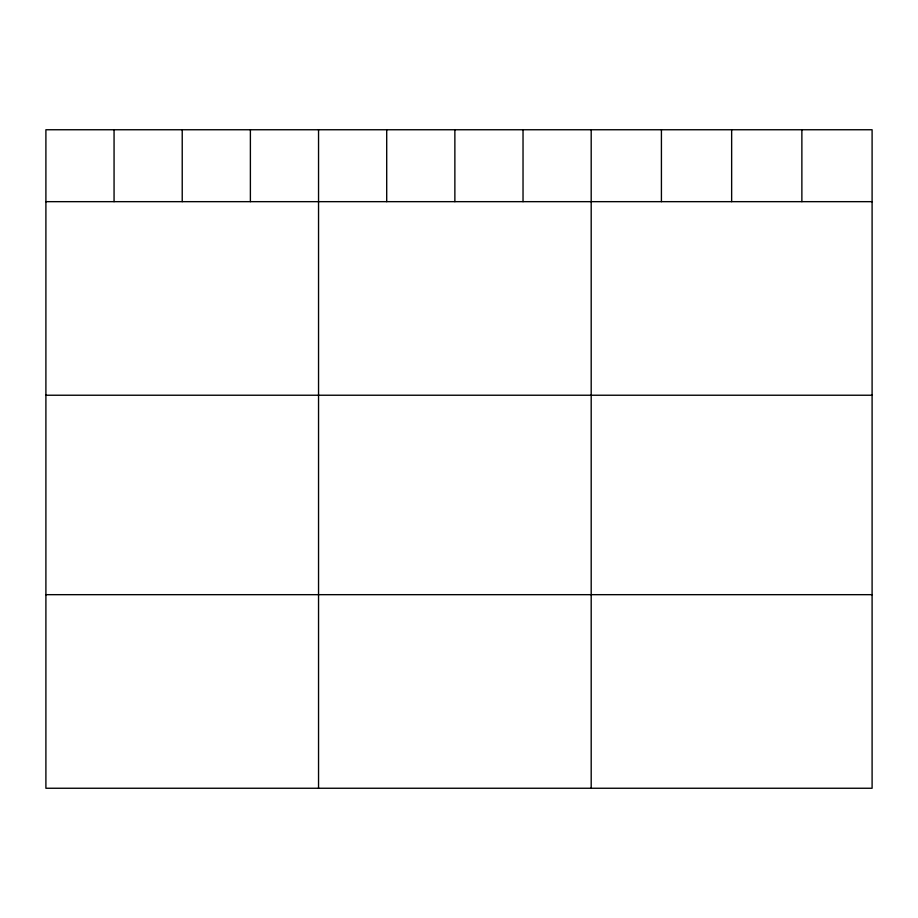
<?xml version="1.0" encoding="UTF-8"?>
<svg xmlns="http://www.w3.org/2000/svg" width="918" height="918" viewBox="0 0 918 918"><rect width="100%" height="100%" fill="white"/><g stroke="black" fill="none" stroke-linecap="round" stroke-linejoin="round"><path stroke-width="1.38" d="M872.1 201.662L872.1 788.252L45.9 788.252L45.9 129.748L872.1 129.748L872.1 201.662L45.9 201.662M45.9 395.233L872.1 395.233M45.9 594.669L872.1 594.669M801.873 129.748L801.873 201.662M731.646 129.748L731.646 201.662M661.419 129.748L661.419 201.662M591.192 129.748L591.192 788.252M523.03 129.748L523.03 201.662M454.869 129.748L454.869 201.662M386.707 129.748L386.707 201.662M318.546 129.748L318.546 788.252M250.384 129.748L250.384 201.662M182.223 129.748L182.223 201.662M114.062 129.748L114.062 201.662"/></g></svg>
